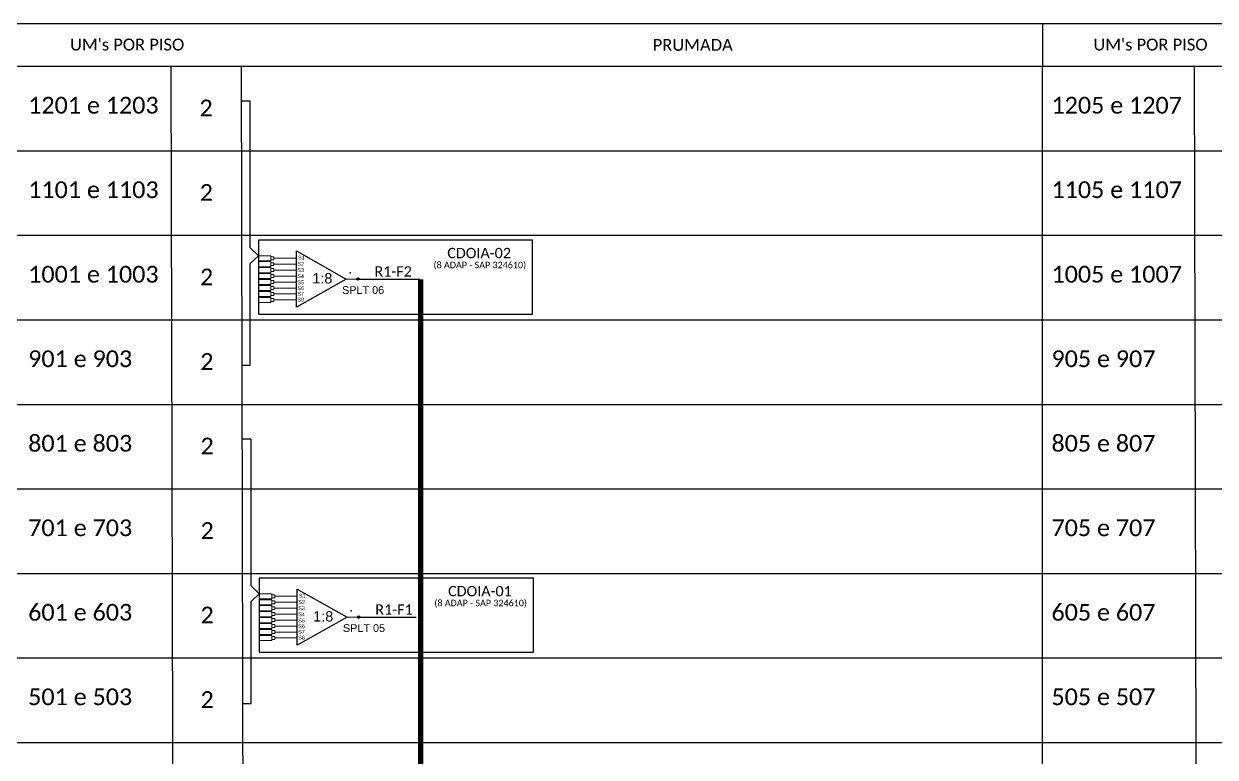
# Model space of a CAD drawing. Header units: metres. Extents: x -1286 to 468, y -500 to 94.
# Drawn here: x 18.2 to 249, y -357.7 to -215.7 of the extents above; entities that cross this region are included whole.
import ezdxf
from ezdxf.enums import TextEntityAlignment as Align

# ---------------------------------------------------------------- set-up
doc = ezdxf.new("R2010")
doc.units = ezdxf.units.M
doc.styles.add('ARIAL', font='arial.ttf')
doc.styles.add('WMF-Calibri0', font='calibri.ttf')

# ---------------------------------------------------------------- blocks, each defined once
blk = doc.blocks.new('SPLITTER FUTURO')
blk.add_point((0, 0))
at = {"style": 'ARIAL', "text_generation_flag": 6, "flags": 4}
for tag, p, height in [('SPLT', (-6.22, -4.1), 1.5), ('INSTAL.', (-6.25, -6.09), 1.25)]:
    blk.add_attdef(tag, p, '', height=height, rotation=180, dxfattribs=at)
blk = doc.blocks.new('SPLT_1-8_SC-APC_ESQ')
at = {"color": 1}
blk.add_lwpolyline([(7.37, -2.1), (17.04, -7.55), (7.37, -13), (7.37, -2.1)], dxfattribs=at)
at = {"color": 3, "lineweight": 0}
for points in [[(2.41, -3.02), (0, -3.02)], [(2.41, -4), (0, -4)], [(2.41, -4.17), (0, -4.17)], [(2.41, -3.02), (2.41, -4)], [(2.41, -4.17), (2.41, -5.16)], [(2.99, -3.51), (7.37, -3.51)], [(2.41, -5.16), (0, -5.16)], [(2.41, -5.32), (0, -5.32)], [(2.41, -6.31), (0, -6.31)], [(2.41, -6.48), (0, -6.48)], [(2.41, -5.32), (2.41, -6.31)], [(2.41, -6.48), (2.41, -7.46)], [(7.37, -4.66), (2.99, -4.66)], [(7.37, -5.82), (2.99, -5.82)], [(2.41, -7.46), (0, -7.46)], [(2.41, -7.63), (0, -7.63)], [(2.41, -8.62), (0, -8.62)], [(2.41, -8.78), (0, -8.78)], [(2.41, -7.63), (2.41, -8.62)], [(2.41, -8.78), (2.41, -9.77)], [(7.37, -6.97), (2.99, -6.97)], [(7.37, -8.12), (2.99, -8.12)], [(2.41, -9.77), (0, -9.77)], [(2.41, -9.94), (0, -9.94)], [(2.41, -10.92), (0, -10.92)], [(2.41, -11.09), (0, -11.09)], [(2.41, -9.94), (2.41, -10.92)], [(2.41, -11.09), (2.41, -12.08)], [(7.37, -9.28), (2.99, -9.28)], [(7.37, -10.43), (2.99, -10.43)], [(2.41, -12.08), (0, -12.08)], [(7.37, -11.58), (2.99, -11.58)]]:
    blk.add_lwpolyline(points, dxfattribs=at)
for points in [[(2.99, -3.22), (2.41, -3.22), (2.41, -3.8), (2.99, -3.8)], [(2.99, -4.38), (2.41, -4.38), (2.41, -4.95), (2.99, -4.95)], [(2.99, -5.53), (2.41, -5.53), (2.41, -6.1), (2.99, -6.1)], [(2.99, -6.68), (2.41, -6.68), (2.41, -7.26), (2.99, -7.26)], [(2.99, -7.84), (2.41, -7.84), (2.41, -8.41), (2.99, -8.41)], [(2.99, -8.99), (2.41, -8.99), (2.41, -9.56), (2.99, -9.56)], [(2.99, -10.14), (2.41, -10.14), (2.41, -10.72), (2.99, -10.72)], [(2.99, -11.3), (2.41, -11.3), (2.41, -11.87), (2.99, -11.87)]]:
    blk.add_lwpolyline(points, close=True, dxfattribs=at)
at = {"color": 1, "lineweight": 0}
blk.add_lwpolyline([(17.04, -7.55), (19.26, -7.55)], dxfattribs=at)
at = {"color": 1, "style": 'ARIAL'}
for s, height, p in [('S2', 0.75, (7.56, -4.97)), ('S1', 0.75, (7.7, -3.78)), ('S3', 0.75, (7.55, -6.18)), ('S4', 0.75, (7.55, -7.36)), ('1:8', 2, (10.45, -8.4)), ('S5', 0.75, (7.55, -8.57)), ('S6', 0.75, (7.55, -9.69)), ('S7', 0.75, (7.55, -10.78)), ('S8', 0.75, (7.55, -11.9))]:
    blk.add_text(s, height=height, dxfattribs=at).set_placement(p)

msp = doc.modelspace()

# ---------------------------------------------------------------- hatches: boundary and pattern name
h = msp.add_hatch(color=3)
h.dxf.hatch_style = 1
edge = h.paths.add_edge_path()
edge.add_arc((82.87, -265.11), 0.242, 0, 360)
h = msp.add_hatch(color=3)
h.dxf.hatch_style = 1
edge = h.paths.add_edge_path()
edge.add_arc((83.04, -330.6), 0.242, 0, 360)

# ---------------------------------------------------------------- linework, layer by layer
at = {"color": 5}
for p, q in [((82.87, -265.11), (94.9, -265.11)), ((83.04, -330.6), (94.21, -330.6))]:
    msp.add_line(p, q, dxfattribs=at)
at = {"color": 0}
msp.add_lwpolyline([(419.64, -215.68), (-364.3, -215.68)], dxfattribs=at)
for points in [[(215.51, -215.68), (215.51, -223.9)], [(-364.3, -223.9), (419.64, -223.9)], [(215.51, -466.25), (215.51, -223.9)], [(-364.3, -240.27), (419.64, -240.27)], [(-364.3, -256.64), (419.64, -256.64)], [(-364.3, -273.02), (419.64, -273.02)], [(-364.3, -289.39), (419.64, -289.39)], [(-364.3, -305.76), (419.64, -305.76)], [(-364.3, -322.13), (419.64, -322.13)], [(-364.3, -338.5), (419.64, -338.5)], [(-364.3, -354.87), (419.64, -354.87)]]:
    msp.add_lwpolyline(points)
at = {"color": 7}
for points in [[(46.64, -223.9), (47.17, -432.21)], [(60.3, -223.9), (60.73, -431.68)], [(244.91, -223.9), (245.53, -464.78)]]:
    msp.add_lwpolyline(points, dxfattribs=at)
at = {"color": 3}
for points in [[(60.39, -281.82), (62.04, -281.82), (62.05, -262.09), (63.61, -260.59), (62.05, -259.08), (62.05, -230.67), (60.4, -230.67)], [(60.55, -347.31), (62.21, -347.31), (62.21, -327.58), (63.78, -326.07), (62.21, -324.56), (62.21, -296.16), (60.56, -296.16)]]:
    msp.add_lwpolyline(points, dxfattribs=at)
at = {"color": 1}
for points in [[(116.74, -257.57), (63.61, -257.57), (63.61, -271.89), (116.74, -271.89)], [(116.9, -323.06), (63.78, -323.06), (63.78, -337.37), (116.9, -337.37)]]:
    msp.add_lwpolyline(points, close=True, dxfattribs=at)
at = {"color": 5, "const_width": 1}
msp.add_lwpolyline([(157.4, -441.4), (157.4, -426.81), (95.06, -426.81), (95.07, -265.14)], dxfattribs=at)
at = {"color": 3}
for centre in [(82.87, -265.11), (83.04, -330.6)]:
    msp.add_circle(centre, 0.242, dxfattribs=at)

# ---------------------------------------------------------------- block references
for p in [(63.61, -257.57), (63.78, -323.06)]:
    msp.add_blockref('SPLT_1-8_SC-APC_ESQ', p)
ref = msp.add_blockref('SPLITTER FUTURO', (81.41, -263.9), dxfattribs=dict(xscale=-1))
ref.add_attrib('SPLT', 'SPLT 06', (79.83, -268), dxfattribs={"height": 1.5, "rotation": 180, "style": 'ARIAL', "text_generation_flag": 6})
ref = msp.add_blockref('SPLITTER FUTURO', (81.57, -329.39), dxfattribs=dict(xscale=-1))
ref.add_attrib('SPLT', 'SPLT 05', (80, -333.48), dxfattribs={"height": 1.5, "rotation": 180, "style": 'ARIAL', "text_generation_flag": 6})

# ---------------------------------------------------------------- texts
at = {"color": 0, "style": 'WMF-Calibri0'}
for s, p in [("UM's POR PISO", (27.12, -220.84)), ('PRUMADA', (140.01, -220.9)), ("UM's POR PISO", (225.4, -220.84))]:
    msp.add_text(s, height=2.3, dxfattribs=at).set_placement(p)
at = {"color": 7, "style": 'WMF-Calibri0'}
for s, p in [('1201 e 1203', (19.01, -233.06)), ('1205 e 1207', (217.28, -233.06)), ('1101 e 1103', (19.01, -249.43)), ('1105 e 1107', (217.28, -249.43)), ('1001 e 1003', (19.01, -265.8)), ('1005 e 1007', (217.28, -265.8)), ('901 e 903', (19.01, -282.17)), ('905 e 907', (217.28, -282.17)), ('801 e 803', (19.01, -298.55)), ('805 e 807', (217.28, -298.55)), ('701 e 703', (19.01, -314.92)), ('705 e 707', (217.28, -314.92)), ('601 e 603', (19.01, -331.29)), ('605 e 607', (217.28, -331.29)), ('501 e 503', (19.01, -347.66)), ('505 e 507', (217.28, -347.66))]:
    msp.add_text(s, height=3.24, dxfattribs=at).set_placement(p)
at = {"color": 1, "style": 'WMF-Calibri0'}
for s, p in [('CDOIA-02', (100.21, -261.08)), ('CDOIA-01', (100.37, -326.57))]:
    msp.add_text(s, height=2, dxfattribs=at).set_placement(p)
at = {"color": 5, "style": 'WMF-Calibri0'}
for s, p in [('R1-F2', (86.1, -264.64)), ('R1-F1', (86.27, -330.13))]:
    msp.add_text(s, height=2, dxfattribs=at).set_placement(p)
at = {"color": 1, "style": 'WMF-Calibri0'}
for p in [(106.52, -263.01), (106.68, -328.49)]:
    msp.add_text('(8 ADAP - SAP 324610)', height=1.25, dxfattribs=at).set_placement(p, align=Align.CENTER)
at = {"color": 7, "style": 'WMF-Calibri0', "flags": 4}
for p in [(53.48, -231.97), (53.53, -248.34), (53.58, -264.72), (53.63, -281.09), (53.69, -297.46), (53.69, -313.83), (53.69, -330.2), (53.69, -346.58)]:
    msp.add_attdef('2', text='XX', height=3.24, dxfattribs=at).set_placement(p, align=Align.MIDDLE_CENTER)

doc.saveas('drawing.dxf')
